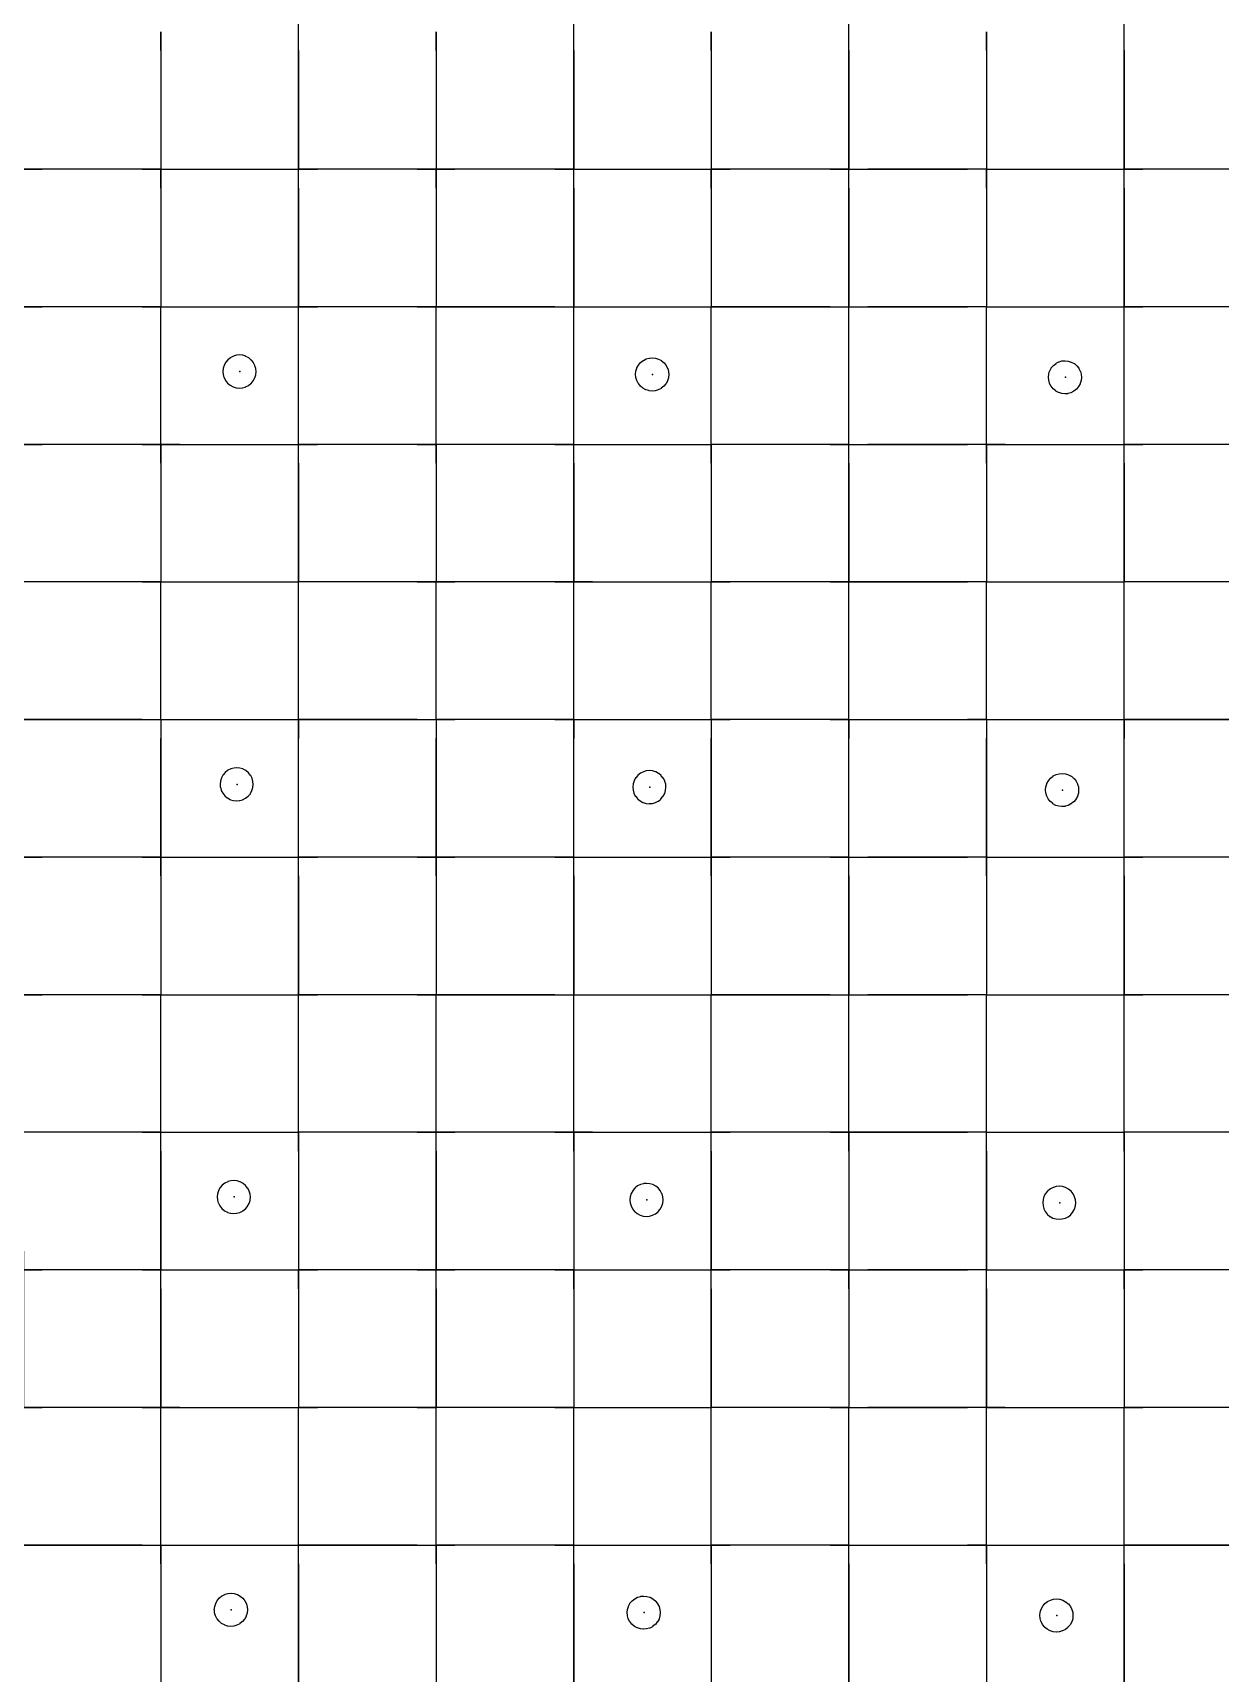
# Model space of a CAD drawing. Header units: metres. Extents: x 0 to 438, y -24 to 612.
# Drawn here: x 81.6 to 159.3, y 81.6 to 188.9 of the extents above; entities that cross this region are included whole.
import ezdxf

# ---------------------------------------------------------------- set-up
doc = ezdxf.new("R2010")
doc.units = ezdxf.units.M
doc.layers.add('LAYER_01_CUT', color=7, linetype='Continuous')
doc.layers.add('LAYER_04_GRID', color=7, linetype='Continuous')

msp = doc.modelspace()

# ---------------------------------------------------------------- linework, layer by layer
at = {"layer": 'LAYER_01_CUT'}
for points in [[(90, 181.23), (90, 180), (90, 172.23), (90, 171), (91.23, 171), (99, 171), (99, 172.23), (99, 180), (99, 181.23), (99, 189), (99, 190.23)], [(108, 181.23), (108, 180), (108, 172.23), (108, 171), (109.23, 171), (117, 171), (117, 172.23), (117, 180), (117, 181.23), (117, 189), (117, 190.23)], [(126, 181.23), (126, 180), (126, 172.23), (126, 171), (127.23, 171), (135, 171), (135, 172.23), (135, 180), (135, 181.23), (135, 189), (135, 190.23)], [(144, 181.23), (144, 180), (144, 172.23), (144, 171), (145.23, 171), (153, 171), (153, 172.23), (153, 180), (153, 181.23), (153, 189), (153, 190.23)], [(90, 187.77), (90, 189)], [(90, 189), (90, 181.23)], [(99, 187.77), (99, 189)], [(108, 187.77), (108, 189)], [(108, 189), (108, 181.23)], [(117, 187.77), (117, 189)], [(126, 187.77), (126, 189)], [(126, 189), (126, 181.23)], [(135, 187.77), (135, 189)], [(144, 187.77), (144, 189)], [(144, 189), (144, 181.23)], [(153, 187.77), (153, 189)], [(90, 187.77), (90, 180)], [(99, 187.77), (99, 180)], [(108, 187.77), (108, 180)], [(117, 187.77), (117, 180)], [(126, 187.77), (126, 180)], [(135, 187.77), (135, 180)], [(144, 187.77), (144, 180)], [(153, 187.77), (153, 180)], [(88.77, 180), (81, 180)], [(81, 180), (82.23, 180)], [(90, 180), (82.23, 180)], [(88.77, 180), (90, 180)], [(90, 178.77), (90, 180)], [(90, 180), (91.23, 180)], [(90, 180), (97.77, 180)], [(91.23, 180), (99, 180)], [(97.77, 180), (99, 180)], [(106.77, 180), (99, 180)], [(99, 178.77), (99, 180)], [(99, 180), (100.23, 180)], [(108, 180), (100.23, 180)], [(106.77, 180), (108, 180)], [(115.77, 180), (108, 180)], [(108, 178.77), (108, 180)], [(108, 180), (109.23, 180)], [(117, 180), (109.23, 180)], [(115.77, 180), (117, 180)], [(117, 178.77), (117, 180)], [(117, 180), (118.23, 180)], [(117, 180), (124.77, 180)], [(118.23, 180), (126, 180)], [(124.77, 180), (126, 180)], [(133.77, 180), (126, 180)], [(126, 178.77), (126, 180)], [(126, 180), (127.23, 180)], [(135, 180), (127.23, 180)], [(133.77, 180), (135, 180)], [(135, 178.77), (135, 180)], [(135, 180), (136.23, 180)], [(135, 180), (142.77, 180)], [(144, 180), (136.23, 180)], [(144, 180), (142.77, 180)], [(144, 178.77), (144, 180)], [(144, 180), (145.23, 180)], [(144, 180), (151.77, 180)], [(145.23, 180), (153, 180)], [(151.77, 180), (153, 180)], [(160.77, 180), (153, 180)], [(153, 178.77), (153, 180)], [(153, 180), (154.23, 180)], [(162, 180), (154.23, 180)], [(90, 178.77), (90, 171)], [(99, 178.77), (99, 171)], [(108, 178.77), (108, 171)], [(117, 178.77), (117, 171)], [(126, 178.77), (126, 171)], [(135, 178.77), (135, 171)], [(144, 178.77), (144, 171)], [(153, 178.77), (153, 171)], [(88.77, 171), (81, 171)], [(81, 171), (82.23, 171)], [(90, 171), (82.23, 171)], [(88.77, 171), (90, 171)], [(90, 163.23), (90, 171)], [(90, 169.77), (90, 171)], [(90, 171), (97.77, 171)], [(97.77, 171), (99, 171)], [(106.77, 171), (99, 171)], [(99, 163.23), (99, 171)], [(99, 169.77), (99, 171)], [(99, 171), (100.23, 171)], [(108, 171), (100.23, 171)], [(106.77, 171), (108, 171)], [(115.77, 171), (108, 171)], [(108, 163.23), (108, 171)], [(108, 169.77), (108, 171)], [(115.77, 171), (117, 171)], [(117, 163.23), (117, 171)], [(117, 169.77), (117, 171)], [(117, 171), (118.23, 171)], [(117, 171), (124.77, 171)], [(118.23, 171), (126, 171)], [(124.77, 171), (126, 171)], [(133.77, 171), (126, 171)], [(126, 163.23), (126, 171)], [(126, 169.77), (126, 171)], [(133.77, 171), (135, 171)], [(135, 163.23), (135, 171)], [(135, 169.77), (135, 171)], [(135, 171), (136.23, 171)], [(135, 171), (142.77, 171)], [(144, 171), (136.23, 171)], [(144, 171), (142.77, 171)], [(144, 163.23), (144, 171)], [(144, 169.77), (144, 171)], [(144, 171), (151.77, 171)], [(151.77, 171), (153, 171)], [(160.77, 171), (153, 171)], [(153, 163.23), (153, 171)], [(153, 169.77), (153, 171)], [(153, 171), (154.23, 171)], [(162, 171), (154.23, 171)], [(90, 162), (90, 169.77)], [(99, 162), (99, 169.77)], [(108, 162), (108, 169.77)], [(117, 162), (117, 169.77)], [(126, 162), (126, 169.77)], [(135, 162), (135, 169.77)], [(144, 162), (144, 169.77)], [(153, 162), (153, 169.77)], [(94.13, 166.37), (94.22, 166.18), (94.23, 166.18), (94.36, 166.01), (94.36, 166.01), (94.53, 165.87), (94.53, 165.87), (94.72, 165.76), (94.73, 165.76), (94.92, 165.7), (94.93, 165.7), (95.13, 165.68), (95.14, 165.68), (95.32, 165.7), (95.33, 165.7), (95.52, 165.75), (95.53, 165.76), (95.72, 165.85), (95.72, 165.85), (95.89, 165.98), (95.9, 165.99), (96.03, 166.15), (96.04, 166.16), (96.14, 166.35), (96.14, 166.35), (96.2, 166.55), (96.2, 166.56), (96.22, 166.76), (96.22, 166.76), (96.2, 166.95), (96.2, 166.96), (96.15, 167.15), (96.14, 167.16), (96.05, 167.34), (96.05, 167.35), (95.92, 167.52), (95.91, 167.52), (95.75, 167.66), (95.74, 167.66), (95.56, 167.76), (95.55, 167.77), (95.35, 167.83), (95.34, 167.83), (95.14, 167.85), (95.14, 167.85), (94.95, 167.83), (94.94, 167.83), (94.75, 167.78), (94.74, 167.77), (94.56, 167.68), (94.55, 167.67), (94.38, 167.54), (94.38, 167.54), (94.24, 167.37), (94.24, 167.37), (94.14, 167.18), (94.14, 167.17), (94.07, 166.98), (94.07, 166.97), (94.05, 166.77), (94.05, 166.76), (94.07, 166.58), (94.07, 166.57), (94.12, 166.38), (94.13, 166.37)], [(121.36, 165.82), (121.23, 165.99), (121.22, 166), (121.13, 166.18), (121.12, 166.19), (121.07, 166.38), (121.07, 166.39), (121.05, 166.58), (121.05, 166.59), (121.07, 166.78), (121.07, 166.79), (121.13, 166.99), (121.14, 167), (121.24, 167.18), (121.24, 167.19), (121.38, 167.35), (121.38, 167.36), (121.55, 167.49), (121.56, 167.49), (121.74, 167.59), (121.75, 167.59), (121.94, 167.64), (121.95, 167.64), (122.14, 167.66), (122.14, 167.66), (122.34, 167.64), (122.35, 167.64), (122.55, 167.58), (122.55, 167.58), (122.74, 167.48), (122.75, 167.47), (122.91, 167.34), (122.92, 167.33), (123.05, 167.16), (123.05, 167.16), (123.14, 166.97), (123.15, 166.96), (123.2, 166.77), (123.2, 166.76), (123.22, 166.58), (123.22, 166.57), (123.2, 166.37), (123.2, 166.36), (123.14, 166.17), (123.14, 166.16), (123.04, 165.97), (123.03, 165.97), (122.89, 165.81), (122.89, 165.8), (122.72, 165.67), (122.72, 165.66), (122.53, 165.57), (122.52, 165.57), (122.33, 165.51), (122.32, 165.51), (122.14, 165.49), (122.13, 165.49), (121.93, 165.51), (121.92, 165.52), (121.73, 165.58), (121.72, 165.58), (121.53, 165.68), (121.53, 165.68), (121.36, 165.82), (121.36, 165.82)], [(148.24, 166.99), (148.24, 167), (148.38, 167.16), (148.38, 167.17), (148.55, 167.3), (148.56, 167.31), (148.74, 167.4), (148.75, 167.4), (148.94, 167.46), (148.95, 167.46), (149.14, 167.47), (149.14, 167.47), (149.34, 167.45), (149.35, 167.45), (149.55, 167.39), (149.55, 167.39), (149.74, 167.29), (149.75, 167.29), (149.91, 167.15), (149.92, 167.14), (150.05, 166.98), (150.05, 166.97), (150.14, 166.79), (150.15, 166.78), (150.2, 166.59), (150.2, 166.58), (150.22, 166.39), (150.22, 166.38), (150.2, 166.19), (150.2, 166.18), (150.14, 165.98), (150.14, 165.97), (150.03, 165.79), (150.03, 165.78), (149.89, 165.62), (149.89, 165.61), (149.72, 165.48), (149.72, 165.48), (149.53, 165.38), (149.52, 165.38), (149.33, 165.33), (149.32, 165.32), (149.14, 165.31), (149.13, 165.31), (148.93, 165.33), (148.92, 165.33), (148.73, 165.39), (148.72, 165.39), (148.53, 165.49), (148.53, 165.5), (148.36, 165.63), (148.36, 165.64), (148.23, 165.8), (148.22, 165.81), (148.13, 166), (148.12, 166), (148.07, 166.2), (148.07, 166.2), (148.05, 166.39), (148.05, 166.4), (148.07, 166.6), (148.07, 166.61), (148.13, 166.8), (148.14, 166.81), (148.24, 166.99)], [(82.23, 153), (81, 153), (81, 154.23), (81, 162), (81, 163.23)], [(91.23, 162), (90, 162), (90, 163.23)], [(100.23, 153), (99, 153), (99, 154.23), (99, 162), (99, 163.23)], [(109.23, 162), (108, 162), (108, 163.23)], [(118.23, 153), (117, 153), (117, 154.23), (117, 162), (117, 163.23)], [(127.23, 162), (126, 162), (126, 163.23)], [(136.23, 153), (135, 153), (135, 154.23), (135, 162), (135, 163.23)], [(145.23, 162), (144, 162), (144, 163.23)], [(154.23, 153), (153, 153), (153, 154.23), (153, 162), (153, 163.23)], [(88.77, 162), (81, 162)], [(81, 162), (82.23, 162)], [(90, 162), (82.23, 162)], [(88.77, 162), (90, 162)], [(90, 160.77), (90, 162)], [(90, 162), (90, 154.23)], [(90, 162), (97.77, 162)], [(91.23, 162), (99, 162)], [(97.77, 162), (99, 162)], [(106.77, 162), (99, 162)], [(99, 160.77), (99, 162)], [(99, 162), (100.23, 162)], [(108, 162), (100.23, 162)], [(106.77, 162), (108, 162)], [(115.77, 162), (108, 162)], [(108, 160.77), (108, 162)], [(108, 162), (108, 154.23)], [(117, 162), (109.23, 162)], [(115.77, 162), (117, 162)], [(117, 160.77), (117, 162)], [(117, 162), (118.23, 162)], [(117, 162), (124.77, 162)], [(118.23, 162), (126, 162)], [(124.77, 162), (126, 162)], [(133.77, 162), (126, 162)], [(126, 160.77), (126, 162)], [(126, 162), (126, 154.23)], [(135, 162), (127.23, 162)], [(133.77, 162), (135, 162)], [(135, 160.77), (135, 162)], [(135, 162), (136.23, 162)], [(135, 162), (142.77, 162)], [(144, 162), (136.23, 162)], [(144, 162), (142.77, 162)], [(144, 160.77), (144, 162)], [(144, 162), (144, 154.23)], [(144, 162), (151.77, 162)], [(145.23, 162), (153, 162)], [(151.77, 162), (153, 162)], [(160.77, 162), (153, 162)], [(153, 160.77), (153, 162)], [(153, 162), (154.23, 162)], [(162, 162), (154.23, 162)], [(90, 160.77), (90, 153)], [(99, 160.77), (99, 153)], [(108, 160.77), (108, 153)], [(117, 160.77), (117, 153)], [(126, 160.77), (126, 153)], [(135, 160.77), (135, 153)], [(144, 160.77), (144, 153)], [(153, 160.77), (153, 153)], [(90, 154.23), (90, 153), (91.23, 153)], [(108, 154.23), (108, 153), (109.23, 153)], [(126, 154.23), (126, 153), (127.23, 153)], [(144, 154.23), (144, 153), (145.23, 153)], [(88.77, 153), (81, 153)], [(90, 153), (82.23, 153)], [(88.77, 153), (90, 153)], [(90, 145.23), (90, 153)], [(90, 151.77), (90, 153)], [(90, 153), (97.77, 153)], [(91.23, 153), (99, 153)], [(97.77, 153), (99, 153)], [(106.77, 153), (99, 153)], [(99, 145.23), (99, 153)], [(99, 151.77), (99, 153)], [(108, 153), (100.23, 153)], [(106.77, 153), (108, 153)], [(115.77, 153), (108, 153)], [(108, 145.23), (108, 153)], [(108, 151.77), (108, 153)], [(117, 153), (109.23, 153)], [(115.77, 153), (117, 153)], [(117, 145.23), (117, 153)], [(117, 151.77), (117, 153)], [(117, 153), (124.77, 153)], [(118.23, 153), (126, 153)], [(124.77, 153), (126, 153)], [(133.77, 153), (126, 153)], [(126, 145.23), (126, 153)], [(126, 151.77), (126, 153)], [(135, 153), (127.23, 153)], [(133.77, 153), (135, 153)], [(135, 145.23), (135, 153)], [(135, 151.77), (135, 153)], [(135, 153), (142.77, 153)], [(144, 153), (136.23, 153)], [(144, 153), (142.77, 153)], [(144, 145.23), (144, 153)], [(144, 151.77), (144, 153)], [(144, 153), (151.77, 153)], [(145.23, 153), (153, 153)], [(151.77, 153), (153, 153)], [(160.77, 153), (153, 153)], [(153, 145.23), (153, 153)], [(153, 151.77), (153, 153)], [(162, 153), (154.23, 153)], [(90, 144), (90, 151.77)], [(99, 144), (99, 151.77)], [(108, 144), (108, 151.77)], [(117, 144), (117, 151.77)], [(126, 144), (126, 151.77)], [(135, 144), (135, 151.77)], [(144, 144), (144, 151.77)], [(153, 144), (153, 151.77)], [(82.23, 144), (90, 144), (90, 145.23)], [(90, 136.23), (90, 135), (90, 127.23), (90, 126), (91.23, 126), (99, 126), (99, 127.23), (99, 135), (99, 136.23), (99, 144), (99, 145.23)], [(100.23, 144), (108, 144), (108, 145.23)], [(108, 136.23), (108, 135), (108, 127.23), (108, 126), (109.23, 126), (117, 126), (117, 127.23), (117, 135), (117, 136.23), (117, 144), (117, 145.23)], [(118.23, 144), (126, 144), (126, 145.23)], [(126, 136.23), (126, 135), (126, 127.23), (126, 126), (127.23, 126), (135, 126), (135, 127.23), (135, 135), (135, 136.23), (135, 144), (135, 145.23)], [(136.23, 144), (144, 144), (144, 145.23)], [(144, 136.23), (144, 135), (144, 127.23), (144, 126), (145.23, 126), (153, 126), (153, 127.23), (153, 135), (153, 136.23), (153, 144), (153, 145.23)], [(154.23, 144), (162, 144), (162, 145.23)], [(88.77, 144), (81, 144)], [(81, 144), (82.23, 144)], [(88.77, 144), (90, 144)], [(90, 144), (90, 136.23)], [(90, 144), (90, 142.77)], [(90, 144), (91.23, 144)], [(90, 144), (97.77, 144)], [(91.23, 144), (99, 144)], [(97.77, 144), (99, 144)], [(106.77, 144), (99, 144)], [(99, 144), (99, 142.77)], [(99, 144), (100.23, 144)], [(106.77, 144), (108, 144)], [(115.77, 144), (108, 144)], [(108, 144), (108, 136.23)], [(108, 144), (108, 142.77)], [(108, 144), (109.23, 144)], [(117, 144), (109.23, 144)], [(115.77, 144), (117, 144)], [(117, 144), (117, 142.77)], [(117, 144), (118.23, 144)], [(117, 144), (124.77, 144)], [(124.77, 144), (126, 144)], [(133.77, 144), (126, 144)], [(126, 144), (126, 136.23)], [(126, 144), (126, 142.77)], [(126, 144), (127.23, 144)], [(135, 144), (127.23, 144)], [(133.77, 144), (135, 144)], [(135, 144), (135, 142.77)], [(135, 144), (136.23, 144)], [(135, 144), (142.77, 144)], [(144, 144), (142.77, 144)], [(144, 144), (144, 136.23)], [(144, 144), (144, 142.77)], [(144, 144), (145.23, 144)], [(144, 144), (151.77, 144)], [(145.23, 144), (153, 144)], [(151.77, 144), (153, 144)], [(160.77, 144), (153, 144)], [(153, 144), (153, 142.77)], [(153, 144), (154.23, 144)], [(90, 135), (90, 142.77)], [(99, 135), (99, 142.77)], [(108, 135), (108, 142.77)], [(117, 135), (117, 142.77)], [(126, 135), (126, 142.77)], [(135, 135), (135, 142.77)], [(144, 135), (144, 142.77)], [(153, 135), (153, 142.77)], [(94.94, 138.68), (94.95, 138.68), (95.14, 138.7), (95.15, 138.7), (95.34, 138.75), (95.34, 138.76), (95.53, 138.85), (95.54, 138.85), (95.7, 138.99), (95.71, 138.99), (95.85, 139.15), (95.85, 139.16), (95.95, 139.35), (95.95, 139.35), (96.01, 139.55), (96.01, 139.56), (96.03, 139.76), (96.03, 139.76), (96.02, 139.95), (96.02, 139.96), (95.96, 140.15), (95.96, 140.16), (95.87, 140.34), (95.86, 140.35), (95.73, 140.52), (95.72, 140.52), (95.56, 140.66), (95.55, 140.66), (95.37, 140.76), (95.36, 140.77), (95.16, 140.83), (95.16, 140.83), (94.96, 140.85), (94.95, 140.85), (94.76, 140.83), (94.76, 140.83), (94.56, 140.78), (94.56, 140.77), (94.37, 140.68), (94.36, 140.67), (94.2, 140.54), (94.19, 140.54), (94.06, 140.38), (94.05, 140.37), (93.95, 140.18), (93.95, 140.18), (93.89, 139.98), (93.89, 139.97), (93.87, 139.77), (93.87, 139.76), (93.88, 139.58), (93.89, 139.57), (93.94, 139.38), (93.94, 139.37), (94.04, 139.19), (94.04, 139.18), (94.17, 139.01), (94.18, 139.01), (94.34, 138.87), (94.35, 138.87), (94.53, 138.77), (94.54, 138.76), (94.74, 138.7), (94.74, 138.7), (94.94, 138.68)], [(120.94, 139.18), (121.03, 139), (121.04, 138.99), (121.17, 138.83), (121.18, 138.82), (121.34, 138.68), (121.35, 138.68), (121.53, 138.58), (121.54, 138.58), (121.74, 138.52), (121.74, 138.52), (121.94, 138.49), (121.95, 138.5), (122.14, 138.51), (122.15, 138.51), (122.34, 138.57), (122.34, 138.57), (122.53, 138.66), (122.54, 138.67), (122.7, 138.8), (122.71, 138.81), (122.84, 138.97), (122.85, 138.98), (122.95, 139.16), (122.95, 139.17), (123.01, 139.36), (123.01, 139.37), (123.03, 139.57), (123.03, 139.58), (123.02, 139.77), (123.02, 139.77), (122.96, 139.96), (122.96, 139.97), (122.87, 140.16), (122.86, 140.16), (122.73, 140.33), (122.72, 140.34), (122.56, 140.47), (122.55, 140.48), (122.37, 140.58), (122.36, 140.58), (122.16, 140.64), (122.16, 140.64), (121.96, 140.66), (121.95, 140.66), (121.76, 140.65), (121.75, 140.64), (121.56, 140.59), (121.56, 140.59), (121.37, 140.49), (121.36, 140.49), (121.2, 140.36), (121.19, 140.35), (121.06, 140.19), (121.05, 140.18), (120.95, 140), (120.95, 139.99), (120.89, 139.79), (120.89, 139.78), (120.87, 139.59), (120.87, 139.58), (120.88, 139.39), (120.89, 139.38), (120.94, 139.19), (120.94, 139.18)], [(149.72, 140.15), (149.73, 140.14), (149.86, 139.98), (149.86, 139.97), (149.96, 139.79), (149.96, 139.78), (150.01, 139.59), (150.02, 139.58), (150.03, 139.39), (150.03, 139.38), (150.01, 139.19), (150.01, 139.18), (149.95, 138.98), (149.95, 138.97), (149.85, 138.79), (149.84, 138.78), (149.71, 138.62), (149.7, 138.61), (149.54, 138.48), (149.53, 138.48), (149.34, 138.38), (149.34, 138.38), (149.14, 138.33), (149.14, 138.32), (148.95, 138.31), (148.94, 138.31), (148.74, 138.33), (148.73, 138.33), (148.54, 138.39), (148.53, 138.39), (148.35, 138.49), (148.34, 138.5), (148.18, 138.63), (148.17, 138.64), (148.04, 138.81), (148.03, 138.81), (147.94, 139), (147.94, 139), (147.88, 139.2), (147.88, 139.2), (147.87, 139.39), (147.87, 139.4), (147.89, 139.6), (147.89, 139.61), (147.95, 139.8), (147.95, 139.81), (148.05, 139.99), (148.05, 140), (148.19, 140.16), (148.2, 140.17), (148.36, 140.3), (148.37, 140.31), (148.55, 140.4), (148.56, 140.4), (148.75, 140.46), (148.76, 140.46), (148.95, 140.47), (148.96, 140.48), (149.16, 140.45), (149.16, 140.45), (149.36, 140.39), (149.37, 140.39), (149.55, 140.29), (149.56, 140.29), (149.72, 140.15)], [(88.77, 135), (81, 135)], [(81, 135), (82.23, 135)], [(90, 135), (82.23, 135)], [(88.77, 135), (90, 135)], [(90, 133.77), (90, 135)], [(90, 135), (91.23, 135)], [(90, 135), (97.77, 135)], [(91.23, 135), (99, 135)], [(97.77, 135), (99, 135)], [(106.77, 135), (99, 135)], [(99, 133.77), (99, 135)], [(99, 135), (100.23, 135)], [(108, 135), (100.23, 135)], [(106.77, 135), (108, 135)], [(115.77, 135), (108, 135)], [(108, 133.77), (108, 135)], [(108, 135), (109.23, 135)], [(117, 135), (109.23, 135)], [(115.77, 135), (117, 135)], [(117, 133.77), (117, 135)], [(117, 135), (118.23, 135)], [(117, 135), (124.77, 135)], [(118.23, 135), (126, 135)], [(124.77, 135), (126, 135)], [(133.77, 135), (126, 135)], [(126, 133.77), (126, 135)], [(126, 135), (127.23, 135)], [(135, 135), (127.23, 135)], [(133.77, 135), (135, 135)], [(135, 133.77), (135, 135)], [(135, 135), (136.23, 135)], [(135, 135), (142.77, 135)], [(144, 135), (136.23, 135)], [(144, 135), (142.77, 135)], [(144, 133.77), (144, 135)], [(144, 135), (145.23, 135)], [(144, 135), (151.77, 135)], [(145.23, 135), (153, 135)], [(151.77, 135), (153, 135)], [(160.77, 135), (153, 135)], [(153, 133.77), (153, 135)], [(153, 135), (154.23, 135)], [(162, 135), (154.23, 135)], [(90, 133.77), (90, 126)], [(99, 133.77), (99, 126)], [(108, 133.77), (108, 126)], [(117, 133.77), (117, 126)], [(126, 133.77), (126, 126)], [(135, 133.77), (135, 126)], [(144, 133.77), (144, 126)], [(153, 133.77), (153, 126)], [(88.77, 126), (81, 126)], [(81, 126), (82.23, 126)], [(90, 126), (82.23, 126)], [(88.77, 126), (90, 126)], [(90, 118.23), (90, 126)], [(90, 124.77), (90, 126)], [(90, 126), (97.77, 126)], [(97.77, 126), (99, 126)], [(106.77, 126), (99, 126)], [(99, 118.23), (99, 126)], [(99, 124.77), (99, 126)], [(99, 126), (100.23, 126)], [(108, 126), (100.23, 126)], [(106.77, 126), (108, 126)], [(115.77, 126), (108, 126)], [(108, 118.23), (108, 126)], [(108, 124.77), (108, 126)], [(115.77, 126), (117, 126)], [(117, 118.23), (117, 126)], [(117, 124.77), (117, 126)], [(117, 126), (118.23, 126)], [(117, 126), (124.77, 126)], [(118.23, 126), (126, 126)], [(124.77, 126), (126, 126)], [(133.77, 126), (126, 126)], [(126, 118.23), (126, 126)], [(126, 124.77), (126, 126)], [(133.77, 126), (135, 126)], [(135, 118.23), (135, 126)], [(135, 124.77), (135, 126)], [(135, 126), (136.23, 126)], [(135, 126), (142.77, 126)], [(144, 126), (136.23, 126)], [(144, 126), (142.77, 126)], [(144, 118.23), (144, 126)], [(144, 124.77), (144, 126)], [(144, 126), (151.77, 126)], [(151.77, 126), (153, 126)], [(160.77, 126), (153, 126)], [(153, 118.23), (153, 126)], [(153, 124.77), (153, 126)], [(153, 126), (154.23, 126)], [(162, 126), (154.23, 126)], [(90, 117), (90, 124.77)], [(99, 117), (99, 124.77)], [(108, 117), (108, 124.77)], [(117, 117), (117, 124.77)], [(126, 117), (126, 124.77)], [(135, 117), (135, 124.77)], [(144, 117), (144, 124.77)], [(153, 117), (153, 124.77)], [(82.23, 117), (81, 117), (81, 118.23)], [(91.23, 99), (90, 99), (90, 100.23), (90, 108), (90, 109.23), (90, 117), (90, 118.23)], [(100.23, 117), (99, 117), (99, 118.23)], [(109.23, 99), (108, 99), (108, 100.23), (108, 108), (108, 109.23), (108, 117), (108, 118.23)], [(118.23, 117), (117, 117), (117, 118.23)], [(127.23, 99), (126, 99), (126, 100.23), (126, 108), (126, 109.23), (126, 117), (126, 118.23)], [(136.23, 117), (135, 117), (135, 118.23)], [(145.23, 99), (144, 99), (144, 100.23), (144, 108), (144, 109.23), (144, 117), (144, 118.23)], [(154.23, 117), (153, 117), (153, 118.23)], [(88.77, 117), (81, 117)], [(90, 117), (82.23, 117)], [(88.77, 117), (90, 117)], [(90, 115.77), (90, 117)], [(90, 117), (91.23, 117)], [(90, 117), (97.77, 117)], [(91.23, 117), (99, 117)], [(97.77, 117), (99, 117)], [(106.77, 117), (99, 117)], [(99, 115.77), (99, 117)], [(99, 117), (99, 109.23)], [(108, 117), (100.23, 117)], [(106.77, 117), (108, 117)], [(115.77, 117), (108, 117)], [(108, 115.77), (108, 117)], [(108, 117), (109.23, 117)], [(117, 117), (109.23, 117)], [(115.77, 117), (117, 117)], [(117, 115.77), (117, 117)], [(117, 117), (117, 109.23)], [(117, 117), (124.77, 117)], [(118.23, 117), (126, 117)], [(124.77, 117), (126, 117)], [(133.77, 117), (126, 117)], [(126, 115.77), (126, 117)], [(126, 117), (127.23, 117)], [(135, 117), (127.23, 117)], [(133.77, 117), (135, 117)], [(135, 115.77), (135, 117)], [(135, 117), (135, 109.23)], [(135, 117), (142.77, 117)], [(144, 117), (136.23, 117)], [(144, 117), (142.77, 117)], [(144, 115.77), (144, 117)], [(144, 117), (145.23, 117)], [(144, 117), (151.77, 117)], [(145.23, 117), (153, 117)], [(151.77, 117), (153, 117)], [(160.77, 117), (153, 117)], [(153, 115.77), (153, 117)], [(153, 117), (153, 109.23)], [(162, 117), (154.23, 117)], [(90, 115.77), (90, 108)], [(99, 115.77), (99, 108)], [(108, 115.77), (108, 108)], [(117, 115.77), (117, 108)], [(126, 115.77), (126, 108)], [(135, 115.77), (135, 108)], [(144, 115.77), (144, 108)], [(153, 115.77), (153, 108)], [(94.18, 113.68), (94.01, 113.54), (94.01, 113.54), (93.87, 113.38), (93.86, 113.37), (93.76, 113.18), (93.76, 113.18), (93.7, 112.98), (93.7, 112.97), (93.68, 112.77), (93.68, 112.77), (93.7, 112.58), (93.7, 112.57), (93.75, 112.38), (93.76, 112.37), (93.85, 112.19), (93.85, 112.18), (93.98, 112.01), (93.99, 112.01), (94.15, 111.87), (94.16, 111.87), (94.35, 111.77), (94.35, 111.76), (94.55, 111.7), (94.56, 111.7), (94.76, 111.68), (94.76, 111.68), (94.95, 111.7), (94.96, 111.7), (95.15, 111.75), (95.16, 111.76), (95.34, 111.85), (95.35, 111.86), (95.52, 111.99), (95.52, 111.99), (95.66, 112.15), (95.66, 112.16), (95.76, 112.35), (95.77, 112.35), (95.83, 112.55), (95.83, 112.56), (95.85, 112.76), (95.85, 112.77), (95.83, 112.95), (95.83, 112.96), (95.78, 113.15), (95.77, 113.16), (95.68, 113.34), (95.67, 113.35), (95.54, 113.52), (95.54, 113.52), (95.37, 113.66), (95.37, 113.66), (95.18, 113.76), (95.17, 113.77), (94.98, 113.83), (94.97, 113.83), (94.77, 113.85), (94.76, 113.85), (94.58, 113.83), (94.57, 113.83), (94.38, 113.78), (94.37, 113.77), (94.18, 113.68), (94.18, 113.68)], [(121.96, 111.51), (122.15, 111.57), (122.16, 111.57), (122.34, 111.66), (122.35, 111.67), (122.52, 111.8), (122.52, 111.81), (122.66, 111.97), (122.66, 111.98), (122.76, 112.16), (122.77, 112.17), (122.83, 112.36), (122.83, 112.37), (122.85, 112.57), (122.85, 112.58), (122.83, 112.77), (122.83, 112.77), (122.78, 112.97), (122.77, 112.97), (122.68, 113.16), (122.67, 113.17), (122.54, 113.33), (122.54, 113.34), (122.37, 113.47), (122.37, 113.48), (122.18, 113.58), (122.17, 113.58), (121.98, 113.64), (121.97, 113.64), (121.77, 113.66), (121.76, 113.66), (121.58, 113.65), (121.57, 113.64), (121.38, 113.59), (121.37, 113.59), (121.18, 113.49), (121.18, 113.49), (121.01, 113.36), (121, 113.35), (120.87, 113.19), (120.86, 113.18), (120.76, 113), (120.76, 112.99), (120.7, 112.79), (120.7, 112.78), (120.68, 112.59), (120.68, 112.58), (120.7, 112.39), (120.7, 112.38), (120.75, 112.19), (120.76, 112.18), (120.85, 112), (120.85, 111.99), (120.98, 111.83), (120.99, 111.82), (121.15, 111.68), (121.16, 111.68), (121.34, 111.58), (121.35, 111.58), (121.55, 111.52), (121.56, 111.52), (121.76, 111.5), (121.76, 111.5), (121.95, 111.51), (121.96, 111.51)], [(147.76, 112.81), (147.76, 112.8), (147.7, 112.61), (147.7, 112.6), (147.68, 112.4), (147.68, 112.39), (147.7, 112.21), (147.7, 112.2), (147.75, 112.01), (147.75, 112), (147.85, 111.81), (147.85, 111.81), (147.98, 111.64), (147.99, 111.63), (148.15, 111.5), (148.16, 111.49), (148.34, 111.39), (148.35, 111.39), (148.55, 111.33), (148.56, 111.33), (148.76, 111.31), (148.76, 111.31), (148.95, 111.33), (148.96, 111.33), (149.15, 111.38), (149.16, 111.38), (149.34, 111.48), (149.35, 111.48), (149.52, 111.61), (149.52, 111.62), (149.66, 111.78), (149.66, 111.79), (149.76, 111.97), (149.76, 111.98), (149.82, 112.18), (149.83, 112.19), (149.85, 112.38), (149.85, 112.39), (149.83, 112.58), (149.83, 112.59), (149.77, 112.78), (149.77, 112.79), (149.68, 112.97), (149.67, 112.98), (149.54, 113.15), (149.54, 113.15), (149.37, 113.29), (149.37, 113.29), (149.18, 113.39), (149.17, 113.39), (148.98, 113.45), (148.97, 113.46), (148.77, 113.48), (148.76, 113.48), (148.58, 113.46), (148.57, 113.46), (148.38, 113.4), (148.37, 113.4), (148.18, 113.31), (148.18, 113.3), (148.01, 113.17), (148, 113.16), (147.87, 113), (147.86, 113), (147.76, 112.81)], [(81, 109.23), (81, 108), (81, 100.23), (81, 99), (82.23, 99)], [(99, 109.23), (99, 108), (99, 100.23), (99, 99), (100.23, 99)], [(117, 109.23), (117, 108), (117, 100.23), (117, 99), (118.23, 99)], [(135, 109.23), (135, 108), (135, 100.23), (135, 99), (136.23, 99)], [(153, 109.23), (153, 108), (153, 100.23), (153, 99), (154.23, 99)], [(88.77, 108), (81, 108)], [(81, 108), (82.23, 108)], [(90, 108), (82.23, 108)], [(88.77, 108), (90, 108)], [(90, 106.77), (90, 108)], [(90, 108), (91.23, 108)], [(90, 108), (97.77, 108)], [(91.23, 108), (99, 108)], [(97.77, 108), (99, 108)], [(106.77, 108), (99, 108)], [(99, 106.77), (99, 108)], [(99, 108), (100.23, 108)], [(108, 108), (100.23, 108)], [(106.77, 108), (108, 108)], [(115.77, 108), (108, 108)], [(108, 106.77), (108, 108)], [(108, 108), (109.23, 108)], [(117, 108), (109.23, 108)], [(115.77, 108), (117, 108)], [(117, 106.77), (117, 108)], [(117, 108), (118.23, 108)], [(117, 108), (124.77, 108)], [(118.23, 108), (126, 108)], [(124.77, 108), (126, 108)], [(133.77, 108), (126, 108)], [(126, 106.77), (126, 108)], [(126, 108), (127.23, 108)], [(135, 108), (127.23, 108)], [(133.77, 108), (135, 108)], [(135, 106.77), (135, 108)], [(135, 108), (136.23, 108)], [(135, 108), (142.77, 108)], [(144, 108), (136.23, 108)], [(144, 108), (142.77, 108)], [(144, 106.77), (144, 108)], [(144, 108), (145.23, 108)], [(144, 108), (151.77, 108)], [(145.23, 108), (153, 108)], [(151.77, 108), (153, 108)], [(160.77, 108), (153, 108)], [(153, 106.77), (153, 108)], [(153, 108), (154.23, 108)], [(162, 108), (154.23, 108)], [(90, 106.77), (90, 99)], [(99, 106.77), (99, 99)], [(108, 106.77), (108, 99)], [(117, 106.77), (117, 99)], [(126, 106.77), (126, 99)], [(135, 106.77), (135, 99)], [(144, 106.77), (144, 99)], [(153, 106.77), (153, 99)], [(88.77, 99), (81, 99)], [(90, 99), (82.23, 99)], [(88.77, 99), (90, 99)], [(90, 91.23), (90, 99)], [(90, 97.77), (90, 99)], [(90, 99), (97.77, 99)], [(91.23, 99), (99, 99)], [(97.77, 99), (99, 99)], [(106.77, 99), (99, 99)], [(99, 91.23), (99, 99)], [(99, 97.77), (99, 99)], [(108, 99), (100.23, 99)], [(106.77, 99), (108, 99)], [(115.77, 99), (108, 99)], [(108, 91.23), (108, 99)], [(108, 97.77), (108, 99)], [(117, 99), (109.23, 99)], [(115.77, 99), (117, 99)], [(117, 91.23), (117, 99)], [(117, 97.77), (117, 99)], [(117, 99), (124.77, 99)], [(118.23, 99), (126, 99)], [(124.77, 99), (126, 99)], [(133.77, 99), (126, 99)], [(126, 91.23), (126, 99)], [(126, 97.77), (126, 99)], [(135, 99), (127.23, 99)], [(133.77, 99), (135, 99)], [(135, 91.23), (135, 99)], [(135, 97.77), (135, 99)], [(135, 99), (142.77, 99)], [(144, 99), (136.23, 99)], [(144, 99), (142.77, 99)], [(144, 91.23), (144, 99)], [(144, 97.77), (144, 99)], [(144, 99), (151.77, 99)], [(145.23, 99), (153, 99)], [(151.77, 99), (153, 99)], [(160.77, 99), (153, 99)], [(153, 91.23), (153, 99)], [(153, 97.77), (153, 99)], [(162, 99), (154.23, 99)], [(90, 90), (90, 97.77)], [(99, 90), (99, 97.77)], [(108, 90), (108, 97.77)], [(117, 90), (117, 97.77)], [(126, 90), (126, 97.77)], [(135, 90), (135, 97.77)], [(144, 90), (144, 97.77)], [(153, 90), (153, 97.77)], [(82.23, 90), (90, 90), (90, 91.23)], [(90, 82.23), (90, 81), (91.23, 81), (99, 81), (99, 82.23), (99, 90), (99, 91.23)], [(100.23, 90), (108, 90), (108, 91.23)], [(108, 82.23), (108, 81), (109.23, 81), (117, 81), (117, 82.23), (117, 90), (117, 91.23)], [(118.23, 90), (126, 90), (126, 91.23)], [(126, 82.23), (126, 81), (127.23, 81), (135, 81), (135, 82.23), (135, 90), (135, 91.23)], [(136.23, 90), (144, 90), (144, 91.23)], [(144, 82.23), (144, 81), (145.23, 81), (153, 81), (153, 82.23), (153, 90), (153, 91.23)], [(154.23, 90), (162, 90), (162, 91.23)], [(88.77, 90), (81, 90)], [(81, 90), (82.23, 90)], [(88.77, 90), (90, 90)], [(90, 88.77), (90, 90)], [(90, 90), (90, 82.23)], [(90, 90), (91.23, 90)], [(90, 90), (97.77, 90)], [(91.23, 90), (99, 90)], [(97.77, 90), (99, 90)], [(106.77, 90), (99, 90)], [(99, 88.77), (99, 90)], [(99, 90), (100.23, 90)], [(106.77, 90), (108, 90)], [(115.77, 90), (108, 90)], [(108, 88.77), (108, 90)], [(108, 90), (108, 82.23)], [(108, 90), (109.23, 90)], [(117, 90), (109.23, 90)], [(115.77, 90), (117, 90)], [(117, 88.77), (117, 90)], [(117, 90), (118.23, 90)], [(117, 90), (124.77, 90)], [(124.77, 90), (126, 90)], [(133.77, 90), (126, 90)], [(126, 88.77), (126, 90)], [(126, 90), (126, 82.23)], [(126, 90), (127.23, 90)], [(135, 90), (127.23, 90)], [(133.77, 90), (135, 90)], [(135, 88.77), (135, 90)], [(135, 90), (136.23, 90)], [(135, 90), (142.77, 90)], [(144, 90), (142.77, 90)], [(144, 88.77), (144, 90)], [(144, 90), (144, 82.23)], [(144, 90), (145.23, 90)], [(144, 90), (151.77, 90)], [(145.23, 90), (153, 90)], [(151.77, 90), (153, 90)], [(160.77, 90), (153, 90)], [(153, 88.77), (153, 90)], [(153, 90), (154.23, 90)], [(90, 88.77), (90, 81)], [(99, 88.77), (99, 81)], [(108, 88.77), (108, 81)], [(117, 88.77), (117, 81)], [(126, 88.77), (126, 81)], [(135, 88.77), (135, 81)], [(144, 88.77), (144, 81)], [(153, 88.77), (153, 81)], [(95.18, 86.66), (95.19, 86.66), (95.35, 86.52), (95.36, 86.52), (95.49, 86.35), (95.49, 86.35), (95.59, 86.16), (95.59, 86.15), (95.64, 85.96), (95.65, 85.95), (95.66, 85.77), (95.66, 85.76), (95.64, 85.56), (95.64, 85.55), (95.58, 85.36), (95.58, 85.35), (95.48, 85.16), (95.47, 85.16), (95.34, 84.99), (95.33, 84.99), (95.16, 84.86), (95.16, 84.85), (94.97, 84.76), (94.96, 84.75), (94.77, 84.7), (94.77, 84.7), (94.58, 84.68), (94.57, 84.68), (94.37, 84.7), (94.36, 84.7), (94.17, 84.76), (94.16, 84.77), (93.97, 84.87), (93.97, 84.87), (93.81, 85.01), (93.8, 85.01), (93.67, 85.18), (93.66, 85.19), (93.57, 85.37), (93.57, 85.38), (93.51, 85.57), (93.51, 85.58), (93.5, 85.77), (93.49, 85.77), (93.52, 85.97), (93.52, 85.98), (93.58, 86.18), (93.58, 86.18), (93.68, 86.37), (93.68, 86.38), (93.82, 86.54), (93.83, 86.55), (93.99, 86.68), (94, 86.68), (94.18, 86.77), (94.19, 86.78), (94.38, 86.83), (94.39, 86.83), (94.58, 86.85), (94.59, 86.85), (94.78, 86.83), (94.79, 86.83), (94.99, 86.77), (95, 86.77), (95.18, 86.66)], [(122.66, 85.58), (122.66, 85.57), (122.64, 85.37), (122.64, 85.37), (122.58, 85.17), (122.58, 85.16), (122.48, 84.98), (122.47, 84.97), (122.34, 84.81), (122.33, 84.8), (122.16, 84.67), (122.16, 84.66), (121.97, 84.57), (121.96, 84.57), (121.77, 84.51), (121.76, 84.51), (121.58, 84.5), (121.57, 84.5), (121.37, 84.52), (121.36, 84.52), (121.17, 84.58), (121.16, 84.58), (120.97, 84.68), (120.97, 84.68), (120.8, 84.82), (120.8, 84.83), (120.67, 84.99), (120.66, 85), (120.57, 85.19), (120.57, 85.19), (120.51, 85.38), (120.51, 85.39), (120.49, 85.58), (120.49, 85.59), (120.51, 85.79), (120.52, 85.79), (120.58, 85.99), (120.58, 86), (120.68, 86.18), (120.68, 86.19), (120.82, 86.35), (120.82, 86.36), (120.99, 86.49), (121, 86.49), (121.18, 86.59), (121.19, 86.59), (121.38, 86.64), (121.39, 86.65), (121.58, 86.66), (121.58, 86.66), (121.78, 86.64), (121.79, 86.64), (121.99, 86.58), (122, 86.58), (122.18, 86.48), (122.19, 86.47), (122.35, 86.34), (122.36, 86.33), (122.49, 86.17), (122.49, 86.16), (122.59, 85.97), (122.59, 85.97), (122.64, 85.77), (122.64, 85.77), (122.66, 85.58)], [(148.99, 86.39), (149.18, 86.29), (149.19, 86.29), (149.35, 86.15), (149.36, 86.15), (149.49, 85.98), (149.49, 85.97), (149.58, 85.79), (149.59, 85.78), (149.64, 85.59), (149.64, 85.58), (149.66, 85.39), (149.66, 85.39), (149.64, 85.19), (149.64, 85.18), (149.58, 84.98), (149.58, 84.97), (149.48, 84.79), (149.47, 84.78), (149.33, 84.62), (149.33, 84.61), (149.16, 84.48), (149.16, 84.48), (148.97, 84.39), (148.96, 84.38), (148.77, 84.33), (148.76, 84.33), (148.58, 84.31), (148.57, 84.31), (148.37, 84.33), (148.36, 84.33), (148.17, 84.39), (148.16, 84.39), (147.97, 84.49), (147.97, 84.5), (147.8, 84.63), (147.8, 84.64), (147.67, 84.81), (147.66, 84.81), (147.57, 85), (147.56, 85.01), (147.51, 85.2), (147.51, 85.21), (147.49, 85.39), (147.49, 85.4), (147.51, 85.6), (147.51, 85.61), (147.57, 85.8), (147.58, 85.81), (147.68, 86), (147.68, 86), (147.82, 86.17), (147.82, 86.17), (147.99, 86.3), (148, 86.31), (148.18, 86.4), (148.19, 86.4), (148.38, 86.46), (148.39, 86.46), (148.58, 86.48), (148.58, 86.48), (148.78, 86.46), (148.79, 86.45), (148.99, 86.39), (148.99, 86.39)]]:
    msp.add_lwpolyline(points, dxfattribs=at)
at = {"layer": 'LAYER_04_GRID'}
for p in [(95.16, 166.76), (122.16, 166.58), (149.16, 166.39), (94.98, 139.76), (121.98, 139.58), (148.98, 139.39), (94.79, 112.77), (121.79, 112.58), (148.79, 112.39), (94.6, 85.77), (121.6, 85.58), (148.6, 85.39)]:
    msp.add_point(p, dxfattribs=at)

doc.saveas('drawing.dxf')
